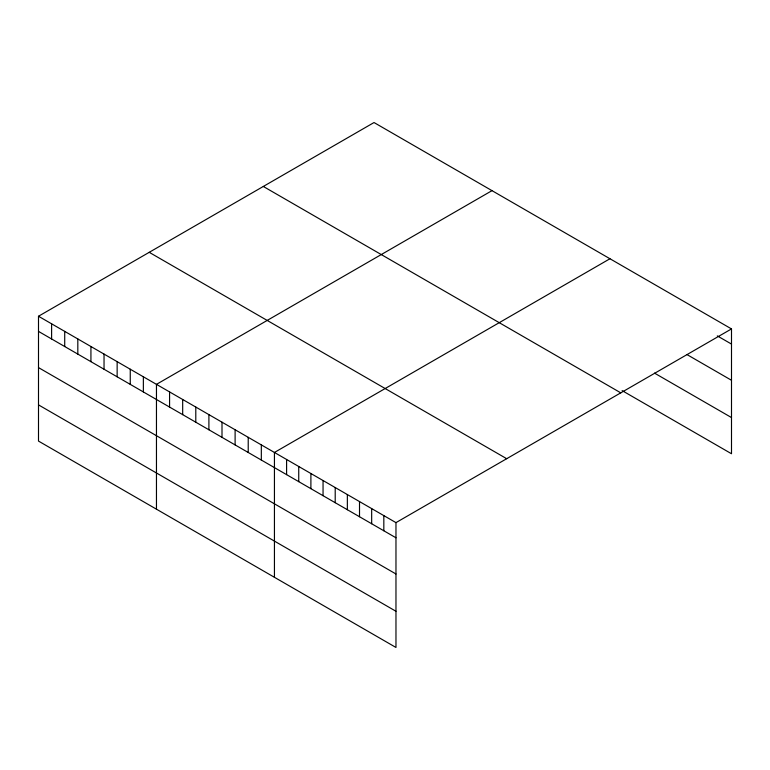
<?xml version="1.0" encoding="UTF-8"?>
<svg xmlns="http://www.w3.org/2000/svg" width="770" height="770" viewBox="0 0 770 770"><rect width="100%" height="100%" fill="white"/><g stroke="black" fill="none" stroke-linecap="round" stroke-linejoin="round"><path stroke-width="1.16" d="M38.5 316.249L395.972 522.628L395.972 647.464L38.5 441.085L38.5 316.249L374.028 122.536L731.5 328.915L731.5 453.751L622.112 390.602M491.992 190.642L156.464 384.355L156.464 509.191M609.956 258.749L274.438 452.462L274.438 577.298M395.972 522.628L731.5 328.915M717.322 335.893L731.5 344.075M686.936 354.547L731.5 380.274M654.519 373.123L731.5 417.561M263.302 186.456L620.774 392.844M149.226 252.319L506.699 458.708M38.5 331.398L395.972 537.787M38.5 367.598L395.972 573.987M38.5 404.885L395.972 611.274M383.826 515.611L383.826 530.771M371.669 508.595L371.669 523.754M359.513 501.578L359.513 516.737M347.357 494.561L347.357 509.721M335.21 487.545L335.21 502.704M323.053 480.528L323.053 495.688M310.897 473.512L310.897 488.671M298.741 466.495L298.741 481.654M286.594 459.478L286.594 474.638M261.328 444.896L261.328 460.056M248.219 437.322L248.219 452.481M235.11 429.756L235.11 444.916M222.001 422.191L222.001 437.35M208.901 414.626L208.901 429.785M195.792 407.051L195.792 422.21M182.683 399.486L182.683 414.645M169.573 391.92L169.573 407.08M143.364 376.78L143.364 391.94M130.255 369.215L130.255 384.374M117.146 361.65L117.146 376.809M104.037 354.084L104.037 369.244M90.927 346.519L90.927 361.669M77.818 338.944L77.818 354.104M64.718 331.379L64.718 346.539M51.609 323.814L51.609 338.973"/></g></svg>
